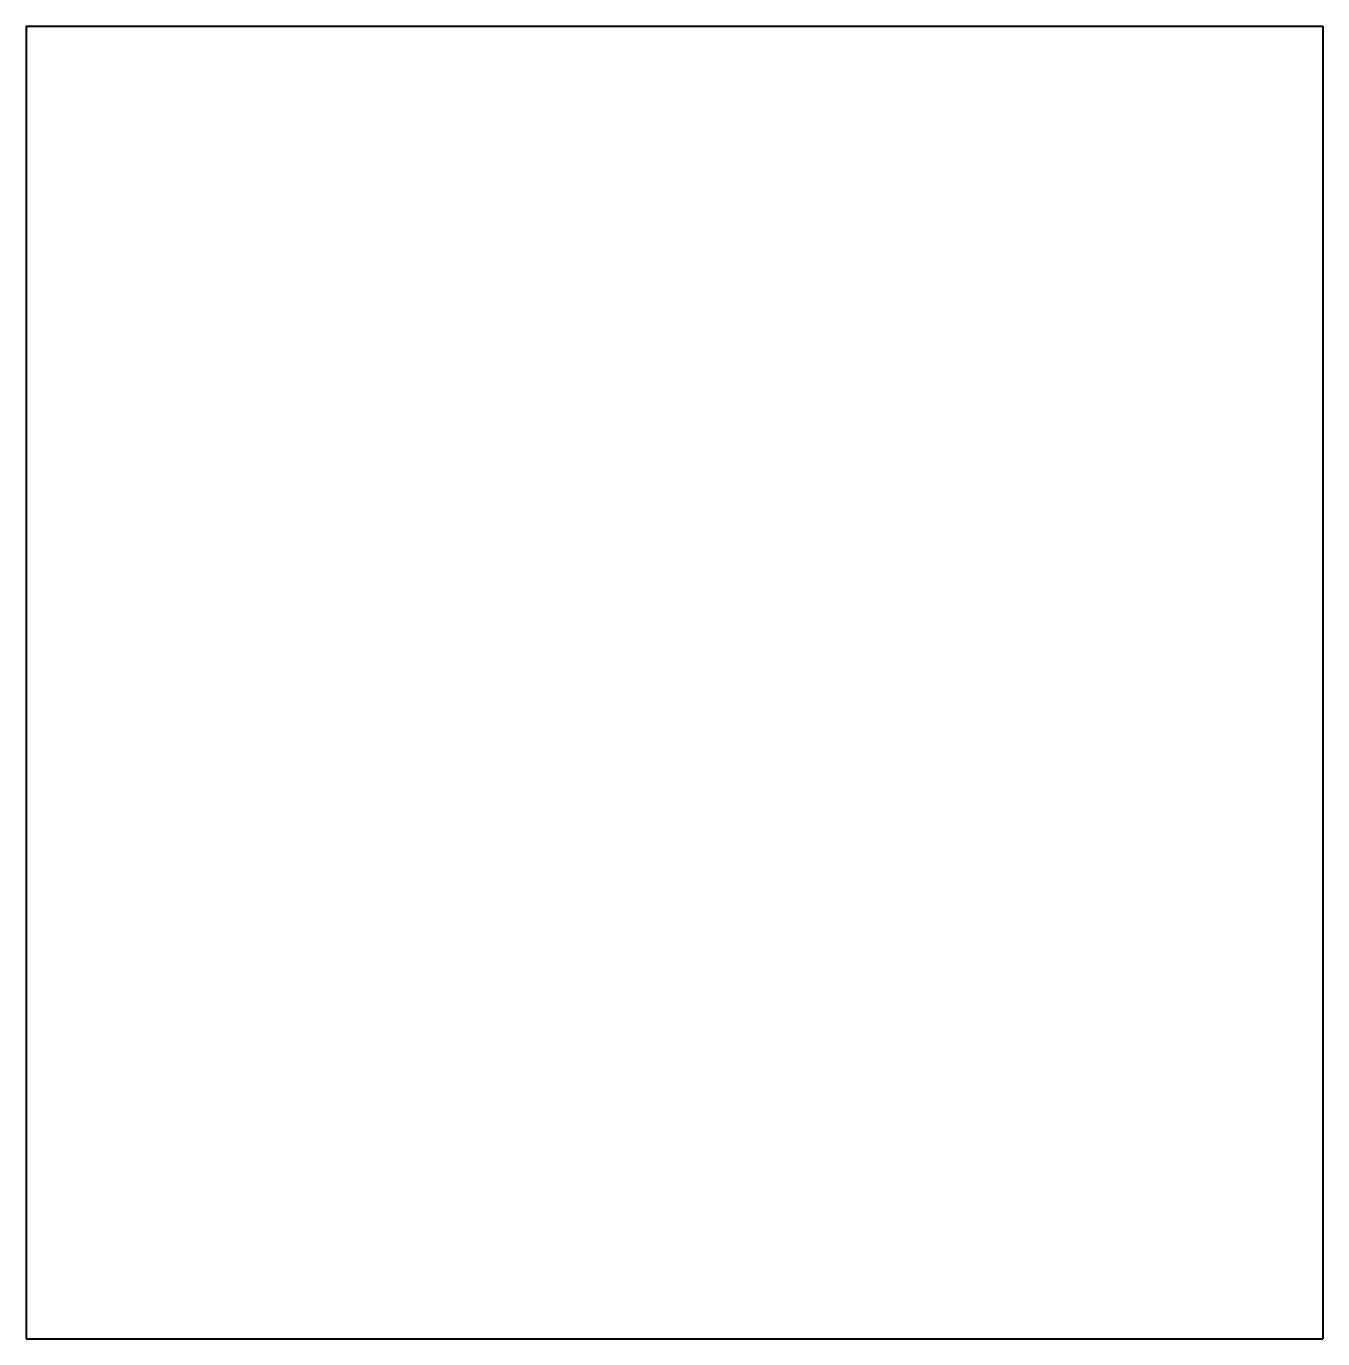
# Model space of a CAD drawing. Header units: inches. Extents: x -21.72 to -12, y 11.88 to 21.72.
import ezdxf

# ---------------------------------------------------------------- set-up
doc = ezdxf.new("R2010")
doc.units = ezdxf.units.IN
doc.header["$MEASUREMENT"] = 0
doc.layers.add('Visible', color=7, linetype='Continuous', lineweight=40)

msp = doc.modelspace()

# ---------------------------------------------------------------- linework, layer by layer
at = {"layer": 'Visible'}
for p, q in [((-21.7244, 21.7244), (-12, 21.7244)), ((-21.7244, 21.7244), (-21.7244, 11.8819)), ((-12, 21.7244), (-12, 11.8819)), ((-21.7244, 11.8819), (-12, 11.8819))]:
    msp.add_line(p, q, dxfattribs=at)

doc.saveas('drawing.dxf')
